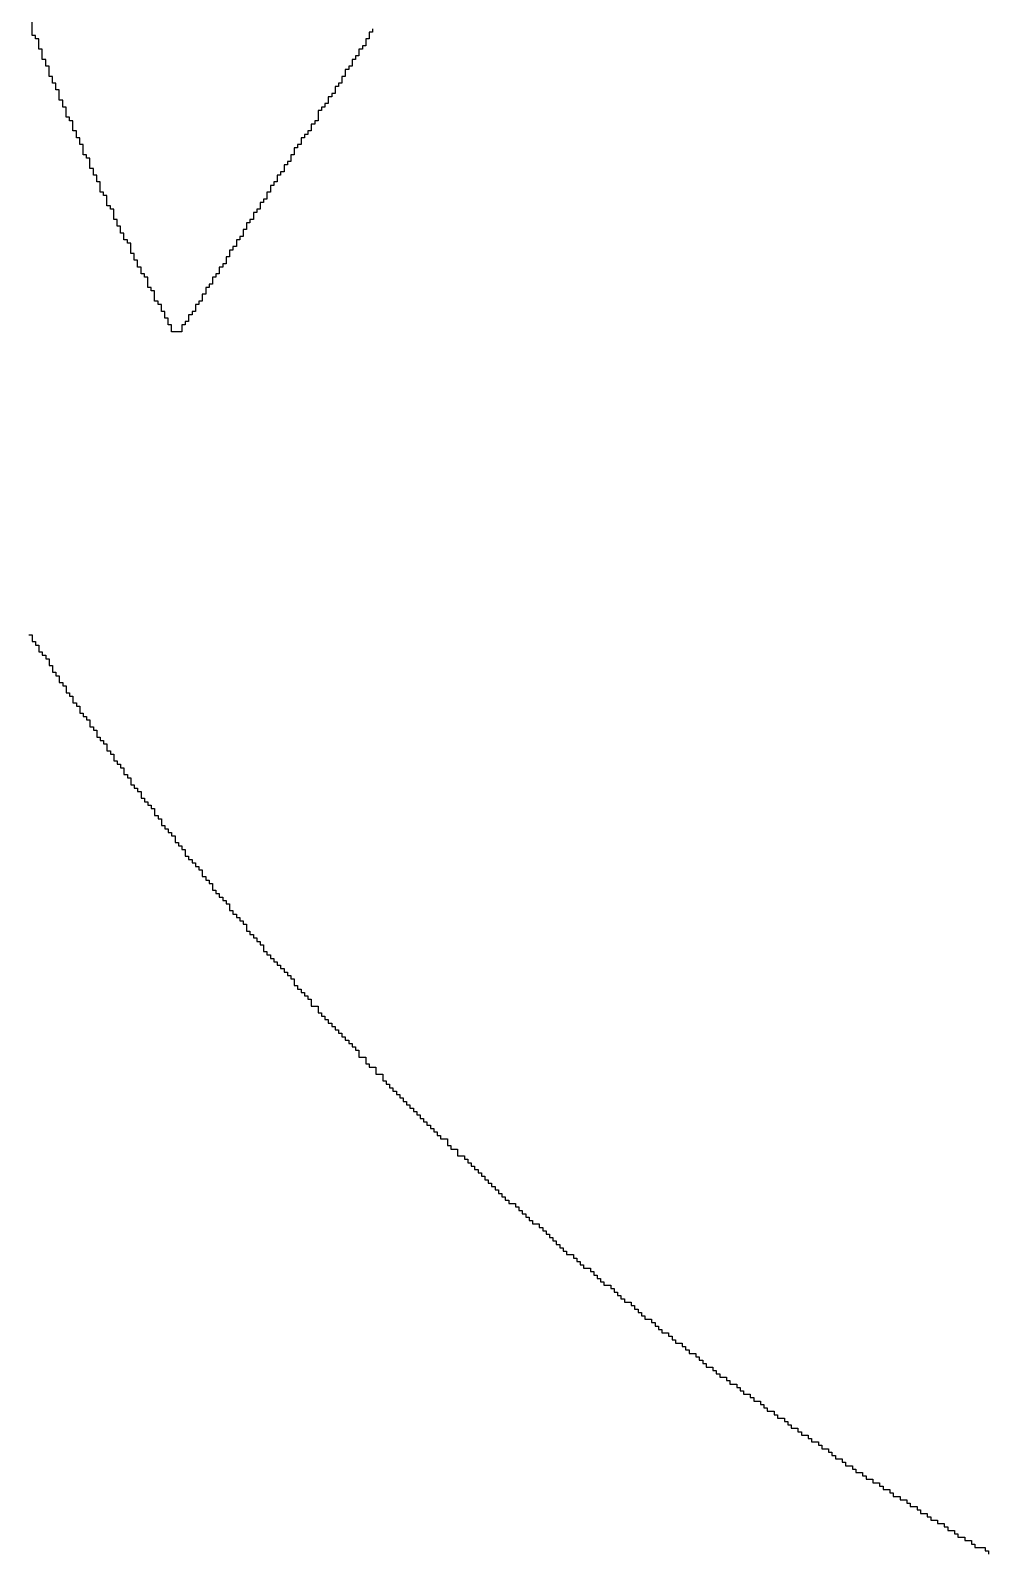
# Model space of a CAD drawing. Header units: millimetres. Extents: x -3.3 to 49.3, y -30.5 to 0.
# Drawn here: x 38.591 to 39.622, y -25.73 to -24.093 of the extents above; entities that cross this region are included whole.
import ezdxf

# ---------------------------------------------------------------- set-up
doc = ezdxf.new("R2010")
doc.units = ezdxf.units.MM
doc.layers.add('TopOverlay', color=2, linetype='Continuous')

msp = doc.modelspace()

# ---------------------------------------------------------------- linework, layer by layer
at = {"layer": 'TopOverlay'}
for p, q in [((38.593, -24.0985), (38.593, -24.0839)), ((38.5967, -24.0985), (38.593, -24.0985)), ((38.5967, -24.1022), (38.5967, -24.0985)), ((38.9593, -24.0949), (38.9557, -24.0949)), ((38.9557, -24.0949), (38.9557, -24.1022)), ((38.9593, -24.0912), (38.9593, -24.0949)), ((38.6004, -24.1022), (38.5967, -24.1022)), ((38.6004, -24.1132), (38.6004, -24.1022)), ((38.604, -24.1132), (38.6004, -24.1132)), ((38.604, -24.1242), (38.604, -24.1132)), ((38.9484, -24.1132), (38.9447, -24.1132)), ((38.9447, -24.1132), (38.9447, -24.1205)), ((38.952, -24.1095), (38.9484, -24.1095)), ((38.9484, -24.1095), (38.9484, -24.1132)), ((38.9557, -24.1022), (38.952, -24.1022)), ((38.952, -24.1022), (38.952, -24.1095)), ((38.6077, -24.1242), (38.604, -24.1242)), ((38.6077, -24.1315), (38.6077, -24.1242)), ((38.6114, -24.1315), (38.6077, -24.1315)), ((38.6114, -24.1425), (38.6114, -24.1315)), ((38.9374, -24.1315), (38.9337, -24.1315)), ((38.9337, -24.1315), (38.9337, -24.1352)), ((38.941, -24.1242), (38.9374, -24.1242)), ((38.9374, -24.1242), (38.9374, -24.1315)), ((38.9447, -24.1205), (38.941, -24.1205)), ((38.941, -24.1205), (38.941, -24.1242)), ((38.615, -24.1425), (38.6114, -24.1425)), ((38.615, -24.1498), (38.615, -24.1425)), ((38.6187, -24.1498), (38.615, -24.1498)), ((38.6187, -24.1571), (38.6187, -24.1498)), ((38.9264, -24.1498), (38.9227, -24.1498)), ((38.9227, -24.1498), (38.9227, -24.1535)), ((38.93, -24.1425), (38.9264, -24.1425)), ((38.9264, -24.1425), (38.9264, -24.1498)), ((38.9337, -24.1352), (38.93, -24.1352)), ((38.93, -24.1352), (38.93, -24.1425)), ((38.6223, -24.1571), (38.6187, -24.1571)), ((38.6223, -24.1681), (38.6223, -24.1571)), ((38.9154, -24.1645), (38.9117, -24.1645)), ((38.9117, -24.1645), (38.9117, -24.1718)), ((38.919, -24.1608), (38.9154, -24.1608)), ((38.9154, -24.1608), (38.9154, -24.1645)), ((38.9227, -24.1535), (38.919, -24.1535)), ((38.919, -24.1535), (38.919, -24.1608)), ((38.626, -24.1681), (38.6223, -24.1681)), ((38.626, -24.1755), (38.626, -24.1681)), ((38.6297, -24.1755), (38.626, -24.1755)), ((38.6297, -24.1864), (38.6297, -24.1755)), ((38.9044, -24.1791), (38.9007, -24.1791)), ((38.9007, -24.1791), (38.9007, -24.1901)), ((38.9081, -24.1755), (38.9044, -24.1755)), ((38.9044, -24.1755), (38.9044, -24.1791)), ((38.9117, -24.1718), (38.9081, -24.1718)), ((38.9081, -24.1718), (38.9081, -24.1755)), ((38.6333, -24.1864), (38.6297, -24.1864)), ((38.6333, -24.1901), (38.6333, -24.1864)), ((38.637, -24.1901), (38.6333, -24.1901)), ((38.637, -24.2011), (38.637, -24.1901)), ((38.8971, -24.1938), (38.8934, -24.1938)), ((38.8934, -24.1938), (38.8934, -24.2011)), ((38.9007, -24.1901), (38.8971, -24.1901)), ((38.8971, -24.1901), (38.8971, -24.1938)), ((38.6407, -24.2011), (38.637, -24.2011)), ((38.6407, -24.2084), (38.6407, -24.2011)), ((38.6443, -24.2084), (38.6407, -24.2084)), ((38.6443, -24.2158), (38.6443, -24.2084)), ((38.648, -24.2158), (38.6443, -24.2158)), ((38.648, -24.2267), (38.648, -24.2158)), ((38.8824, -24.2158), (38.8788, -24.2158)), ((38.8788, -24.2158), (38.8788, -24.2194)), ((38.8861, -24.2084), (38.8824, -24.2084)), ((38.8824, -24.2084), (38.8824, -24.2158)), ((38.8897, -24.2048), (38.8861, -24.2048)), ((38.8861, -24.2048), (38.8861, -24.2084)), ((38.8934, -24.2011), (38.8897, -24.2011)), ((38.8897, -24.2011), (38.8897, -24.2048)), ((38.6516, -24.2267), (38.648, -24.2267)), ((38.6516, -24.2304), (38.6516, -24.2267)), ((38.6553, -24.2304), (38.6516, -24.2304)), ((38.6553, -24.2414), (38.6553, -24.2304)), ((38.8751, -24.2267), (38.8714, -24.2267)), ((38.8714, -24.2267), (38.8714, -24.2341)), ((38.8788, -24.2194), (38.8751, -24.2194)), ((38.8751, -24.2194), (38.8751, -24.2267)), ((38.659, -24.2414), (38.6553, -24.2414)), ((38.659, -24.2487), (38.659, -24.2414)), ((38.6626, -24.2487), (38.659, -24.2487)), ((38.6626, -24.256), (38.6626, -24.2487)), ((38.8604, -24.2487), (38.8568, -24.2487)), ((38.8568, -24.2487), (38.8568, -24.256)), ((38.8641, -24.2451), (38.8604, -24.2451)), ((38.8604, -24.2451), (38.8604, -24.2487)), ((38.8678, -24.2377), (38.8641, -24.2377)), ((38.8641, -24.2377), (38.8641, -24.2451)), ((38.8714, -24.2341), (38.8678, -24.2341)), ((38.8678, -24.2341), (38.8678, -24.2377)), ((38.6663, -24.256), (38.6626, -24.256)), ((38.6663, -24.267), (38.6663, -24.256)), ((38.8531, -24.2597), (38.8494, -24.2597)), ((38.8494, -24.2597), (38.8494, -24.267)), ((38.8568, -24.256), (38.8531, -24.256)), ((38.8531, -24.256), (38.8531, -24.2597)), ((38.67, -24.267), (38.6663, -24.267)), ((38.67, -24.2707), (38.67, -24.267)), ((38.6736, -24.2707), (38.67, -24.2707)), ((38.6736, -24.2817), (38.6736, -24.2707)), ((38.6773, -24.2817), (38.6736, -24.2817)), ((38.6773, -24.2853), (38.6773, -24.2817)), ((38.8421, -24.278), (38.8385, -24.278)), ((38.8385, -24.278), (38.8385, -24.2853)), ((38.8458, -24.2744), (38.8421, -24.2744)), ((38.8421, -24.2744), (38.8421, -24.278)), ((38.8494, -24.267), (38.8458, -24.267)), ((38.8458, -24.267), (38.8458, -24.2744)), ((38.681, -24.2853), (38.6773, -24.2853)), ((38.681, -24.2963), (38.681, -24.2853)), ((38.6846, -24.2963), (38.681, -24.2963)), ((38.6846, -24.3037), (38.6846, -24.2963)), ((38.8311, -24.2963), (38.8275, -24.2963)), ((38.8275, -24.2963), (38.8275, -24.3)), ((38.8348, -24.289), (38.8311, -24.289)), ((38.8311, -24.289), (38.8311, -24.2963)), ((38.8385, -24.2853), (38.8348, -24.2853)), ((38.8348, -24.2853), (38.8348, -24.289)), ((38.6883, -24.3037), (38.6846, -24.3037)), ((38.6883, -24.311), (38.6883, -24.3037)), ((38.6919, -24.311), (38.6883, -24.311)), ((38.6919, -24.3183), (38.6919, -24.311)), ((38.8201, -24.3147), (38.8165, -24.3147)), ((38.8165, -24.3147), (38.8165, -24.3183)), ((38.8238, -24.3073), (38.8201, -24.3073)), ((38.8201, -24.3073), (38.8201, -24.3147)), ((38.8275, -24.3), (38.8238, -24.3)), ((38.8238, -24.3), (38.8238, -24.3073)), ((38.6956, -24.3183), (38.6919, -24.3183)), ((38.6956, -24.322), (38.6956, -24.3183)), ((38.6993, -24.322), (38.6956, -24.322)), ((38.6993, -24.333), (38.6993, -24.322)), ((38.8092, -24.3293), (38.8055, -24.3293)), ((38.8055, -24.3293), (38.8055, -24.3366)), ((38.8128, -24.3256), (38.8092, -24.3256)), ((38.8092, -24.3256), (38.8092, -24.3293)), ((38.8165, -24.3183), (38.8128, -24.3183)), ((38.8128, -24.3183), (38.8128, -24.3256)), ((38.7029, -24.333), (38.6993, -24.333)), ((38.7029, -24.3403), (38.7029, -24.333)), ((38.7066, -24.3403), (38.7029, -24.3403)), ((38.7066, -24.3476), (38.7066, -24.3403)), ((38.8018, -24.344), (38.7982, -24.344)), ((38.7982, -24.344), (38.7982, -24.3476)), ((38.8055, -24.3366), (38.8018, -24.3366)), ((38.8018, -24.3366), (38.8018, -24.344)), ((38.7103, -24.3476), (38.7066, -24.3476)), ((38.7103, -24.3549), (38.7103, -24.3476)), ((38.7139, -24.3549), (38.7103, -24.3549)), ((38.7139, -24.3586), (38.7139, -24.3549)), ((38.7176, -24.3586), (38.7139, -24.3586)), ((38.7176, -24.3696), (38.7176, -24.3586)), ((38.7908, -24.3586), (38.7872, -24.3586)), ((38.7872, -24.3586), (38.7872, -24.3659)), ((38.7945, -24.3549), (38.7908, -24.3549)), ((38.7908, -24.3549), (38.7908, -24.3586)), ((38.7982, -24.3476), (38.7945, -24.3476)), ((38.7945, -24.3476), (38.7945, -24.3549)), ((38.7212, -24.3696), (38.7176, -24.3696)), ((38.7212, -24.3733), (38.7212, -24.3696)), ((38.7249, -24.3733), (38.7212, -24.3733)), ((38.7249, -24.3842), (38.7249, -24.3733)), ((38.7799, -24.3769), (38.7762, -24.3769)), ((38.7762, -24.3769), (38.7762, -24.3842)), ((38.7835, -24.3696), (38.7799, -24.3696)), ((38.7799, -24.3696), (38.7799, -24.3769)), ((38.7872, -24.3659), (38.7835, -24.3659)), ((38.7835, -24.3659), (38.7835, -24.3696)), ((38.7286, -24.3842), (38.7249, -24.3842)), ((38.7286, -24.3879), (38.7286, -24.3842)), ((38.7322, -24.3879), (38.7286, -24.3879)), ((38.7322, -24.3952), (38.7322, -24.3879)), ((38.7359, -24.3952), (38.7322, -24.3952)), ((38.7359, -24.4026), (38.7359, -24.3952)), ((38.7689, -24.3952), (38.7652, -24.3952)), ((38.7652, -24.3952), (38.7652, -24.3989)), ((38.7725, -24.3879), (38.7689, -24.3879)), ((38.7689, -24.3879), (38.7689, -24.3952)), ((38.7762, -24.3842), (38.7725, -24.3842)), ((38.7725, -24.3842), (38.7725, -24.3879)), ((38.7396, -24.4026), (38.7359, -24.4026)), ((38.7396, -24.4099), (38.7396, -24.4026)), ((38.7432, -24.4099), (38.7396, -24.4099)), ((38.7432, -24.4172), (38.7432, -24.4099)), ((38.7579, -24.4099), (38.7542, -24.4099)), ((38.7542, -24.4099), (38.7542, -24.4172)), ((38.7615, -24.4062), (38.7579, -24.4062)), ((38.7579, -24.4062), (38.7579, -24.4099)), ((38.7652, -24.3989), (38.7615, -24.3989)), ((38.7615, -24.3989), (38.7615, -24.4062)), ((38.7542, -24.4172), (38.7432, -24.4172)), ((38.5894, -24.7432), (38.593, -24.7432)), ((38.593, -24.7432), (38.593, -24.7505)), ((38.593, -24.7505), (38.5967, -24.7505)), ((38.5967, -24.7505), (38.5967, -24.7542)), ((38.5967, -24.7542), (38.6004, -24.7542)), ((38.6004, -24.7542), (38.6004, -24.7615)), ((38.6004, -24.7615), (38.604, -24.7615)), ((38.604, -24.7615), (38.604, -24.7652)), ((38.604, -24.7652), (38.6077, -24.7652)), ((38.6077, -24.7652), (38.6077, -24.7689)), ((38.6077, -24.7689), (38.6114, -24.7689)), ((38.6114, -24.7689), (38.6114, -24.7762)), ((38.6114, -24.7762), (38.615, -24.7762)), ((38.615, -24.7762), (38.615, -24.7835)), ((38.615, -24.7835), (38.6187, -24.7835)), ((38.6187, -24.7835), (38.6187, -24.7872)), ((38.6187, -24.7872), (38.6223, -24.7872)), ((38.6223, -24.7872), (38.6223, -24.7945)), ((38.6223, -24.7945), (38.626, -24.7945)), ((38.626, -24.7945), (38.626, -24.7982)), ((38.626, -24.7982), (38.6297, -24.7982)), ((38.6297, -24.7982), (38.6297, -24.8055)), ((38.6297, -24.8055), (38.6333, -24.8055)), ((38.6333, -24.8055), (38.6333, -24.8092)), ((38.6333, -24.8092), (38.637, -24.8092)), ((38.637, -24.8092), (38.637, -24.8165)), ((38.637, -24.8165), (38.6407, -24.8165)), ((38.6407, -24.8165), (38.6407, -24.8201)), ((38.6407, -24.8201), (38.6443, -24.8201)), ((38.6443, -24.8201), (38.6443, -24.8275)), ((38.6443, -24.8275), (38.648, -24.8275)), ((38.648, -24.8275), (38.648, -24.8311)), ((38.648, -24.8311), (38.6516, -24.8311)), ((38.6516, -24.8311), (38.6516, -24.8348)), ((38.6516, -24.8348), (38.6553, -24.8348)), ((38.6553, -24.8348), (38.6553, -24.8421)), ((38.6553, -24.8421), (38.659, -24.8421)), ((38.659, -24.8421), (38.659, -24.8458)), ((38.659, -24.8458), (38.6626, -24.8458)), ((38.6626, -24.8458), (38.6626, -24.8531)), ((38.6626, -24.8531), (38.6663, -24.8531)), ((38.6663, -24.8531), (38.6663, -24.8568)), ((38.6663, -24.8568), (38.67, -24.8568)), ((38.67, -24.8568), (38.67, -24.8604)), ((38.67, -24.8604), (38.6736, -24.8604)), ((38.6736, -24.8604), (38.6736, -24.8678)), ((38.6736, -24.8678), (38.6773, -24.8678)), ((38.6773, -24.8678), (38.6773, -24.8714)), ((38.6773, -24.8714), (38.681, -24.8714)), ((38.681, -24.8714), (38.681, -24.8788)), ((38.681, -24.8788), (38.6846, -24.8788)), ((38.6846, -24.8788), (38.6846, -24.8824)), ((38.6846, -24.8824), (38.6883, -24.8824)), ((38.6883, -24.8824), (38.6883, -24.8861)), ((38.6883, -24.8861), (38.6919, -24.8861)), ((38.6919, -24.8861), (38.6919, -24.8934)), ((38.6919, -24.8934), (38.6956, -24.8934)), ((38.6956, -24.8934), (38.6956, -24.8971)), ((38.6956, -24.8971), (38.6993, -24.8971)), ((38.6993, -24.8971), (38.6993, -24.9044)), ((38.6993, -24.9044), (38.7029, -24.9044)), ((38.7029, -24.9044), (38.7029, -24.9081)), ((38.7029, -24.9081), (38.7066, -24.9081)), ((38.7066, -24.9081), (38.7066, -24.9117)), ((38.7066, -24.9117), (38.7103, -24.9117)), ((38.7103, -24.9117), (38.7103, -24.919)), ((38.7103, -24.919), (38.7139, -24.919)), ((38.7139, -24.919), (38.7139, -24.9227)), ((38.7139, -24.9227), (38.7176, -24.9227)), ((38.7176, -24.9227), (38.7176, -24.9264)), ((38.7176, -24.9264), (38.7212, -24.9264)), ((38.7212, -24.9264), (38.7212, -24.93)), ((38.7212, -24.93), (38.7249, -24.93)), ((38.7249, -24.93), (38.7249, -24.9374)), ((38.7249, -24.9374), (38.7286, -24.9374)), ((38.7286, -24.9374), (38.7286, -24.941)), ((38.7286, -24.941), (38.7322, -24.941)), ((38.7322, -24.941), (38.7322, -24.9484)), ((38.7322, -24.9484), (38.7359, -24.9484)), ((38.7359, -24.9484), (38.7359, -24.952)), ((38.7359, -24.952), (38.7396, -24.952)), ((38.7396, -24.952), (38.7396, -24.9557)), ((38.7396, -24.9557), (38.7432, -24.9557)), ((38.7432, -24.9557), (38.7432, -24.9593)), ((38.7432, -24.9593), (38.7469, -24.9593)), ((38.7469, -24.9593), (38.7469, -24.9667)), ((38.7469, -24.9667), (38.7505, -24.9667)), ((38.7505, -24.9667), (38.7505, -24.9703)), ((38.7505, -24.9703), (38.7542, -24.9703)), ((38.7542, -24.9703), (38.7542, -24.974)), ((38.7542, -24.974), (38.7579, -24.974)), ((38.7579, -24.974), (38.7579, -24.9813)), ((38.7579, -24.9813), (38.7615, -24.9813)), ((38.7615, -24.9813), (38.7615, -24.985)), ((38.7615, -24.985), (38.7652, -24.985)), ((38.7652, -24.985), (38.7652, -24.9886)), ((38.7652, -24.9886), (38.7689, -24.9886)), ((38.7689, -24.9886), (38.7689, -24.9923)), ((38.7689, -24.9923), (38.7725, -24.9923)), ((38.7725, -24.9923), (38.7725, -24.996)), ((38.7725, -24.996), (38.7762, -24.996)), ((38.7762, -24.996), (38.7762, -25.0033)), ((38.7762, -25.0033), (38.7799, -25.0033)), ((38.7799, -25.0033), (38.7799, -25.007)), ((38.7799, -25.007), (38.7835, -25.007)), ((38.7835, -25.007), (38.7835, -25.0106)), ((38.7835, -25.0106), (38.7872, -25.0106)), ((38.7872, -25.0106), (38.7872, -25.0179)), ((38.7872, -25.0179), (38.7908, -25.0179)), ((38.7908, -25.0179), (38.7908, -25.0216)), ((38.7908, -25.0216), (38.7945, -25.0216)), ((38.7945, -25.0216), (38.7945, -25.0253)), ((38.7945, -25.0253), (38.7982, -25.0253)), ((38.7982, -25.0253), (38.7982, -25.0289)), ((38.7982, -25.0289), (38.8018, -25.0289)), ((38.8018, -25.0289), (38.8018, -25.0326)), ((38.8018, -25.0326), (38.8055, -25.0326)), ((38.8055, -25.0326), (38.8055, -25.0399)), ((38.8055, -25.0399), (38.8092, -25.0399)), ((38.8092, -25.0399), (38.8092, -25.0436)), ((38.8092, -25.0436), (38.8128, -25.0436)), ((38.8128, -25.0436), (38.8128, -25.0473)), ((38.8128, -25.0473), (38.8165, -25.0473)), ((38.8165, -25.0473), (38.8165, -25.0509)), ((38.8165, -25.0509), (38.8201, -25.0509)), ((38.8201, -25.0509), (38.8201, -25.0546)), ((38.8201, -25.0546), (38.8238, -25.0546)), ((38.8238, -25.0546), (38.8238, -25.0619)), ((38.8238, -25.0619), (38.8275, -25.0619)), ((38.8275, -25.0619), (38.8275, -25.0656)), ((38.8275, -25.0656), (38.8311, -25.0656)), ((38.8311, -25.0656), (38.8311, -25.0692)), ((38.8311, -25.0692), (38.8348, -25.0692)), ((38.8348, -25.0692), (38.8348, -25.0729)), ((38.8348, -25.0729), (38.8385, -25.0729)), ((38.8385, -25.0729), (38.8385, -25.0766)), ((38.8385, -25.0766), (38.8421, -25.0766)), ((38.8421, -25.0766), (38.8421, -25.0839)), ((38.8421, -25.0839), (38.8458, -25.0839)), ((38.8458, -25.0839), (38.8458, -25.0875)), ((38.8458, -25.0875), (38.8494, -25.0875)), ((38.8494, -25.0875), (38.8494, -25.0912)), ((38.8494, -25.0912), (38.8531, -25.0912)), ((38.8531, -25.0912), (38.8531, -25.0949)), ((38.8531, -25.0949), (38.8568, -25.0949)), ((38.8568, -25.0949), (38.8568, -25.0985)), ((38.8568, -25.0985), (38.8604, -25.0985)), ((38.8604, -25.0985), (38.8604, -25.1022)), ((38.8604, -25.1022), (38.8641, -25.1022)), ((38.8641, -25.1022), (38.8641, -25.1059)), ((38.8641, -25.1059), (38.8678, -25.1059)), ((38.8678, -25.1059), (38.8678, -25.1095)), ((38.8678, -25.1095), (38.8714, -25.1095)), ((38.8714, -25.1095), (38.8714, -25.1132)), ((38.8714, -25.1132), (38.8751, -25.1132)), ((38.8751, -25.1132), (38.8751, -25.1205)), ((38.8751, -25.1205), (38.8788, -25.1205)), ((38.8788, -25.1205), (38.8788, -25.1242)), ((38.8788, -25.1242), (38.8824, -25.1242)), ((38.8824, -25.1242), (38.8824, -25.1278)), ((38.8824, -25.1278), (38.8861, -25.1278)), ((38.8861, -25.1278), (38.8861, -25.1315)), ((38.8861, -25.1315), (38.8897, -25.1315)), ((38.8897, -25.1315), (38.8897, -25.1352)), ((38.8897, -25.1352), (38.8934, -25.1352)), ((38.8934, -25.1352), (38.8934, -25.1425)), ((38.8934, -25.1425), (38.9007, -25.1425)), ((38.9007, -25.1425), (38.9007, -25.1498)), ((38.9007, -25.1498), (38.9044, -25.1498)), ((38.9044, -25.1498), (38.9044, -25.1535)), ((38.9044, -25.1535), (38.9081, -25.1535)), ((38.9081, -25.1535), (38.9081, -25.1571)), ((38.9081, -25.1571), (38.9117, -25.1571)), ((38.9117, -25.1571), (38.9117, -25.1608)), ((38.9117, -25.1608), (38.9154, -25.1608)), ((38.9154, -25.1608), (38.9154, -25.1645)), ((38.9154, -25.1645), (38.919, -25.1645)), ((38.919, -25.1645), (38.919, -25.1681)), ((38.919, -25.1681), (38.9227, -25.1681)), ((38.9227, -25.1681), (38.9227, -25.1718)), ((38.9227, -25.1718), (38.9264, -25.1718)), ((38.9264, -25.1718), (38.9264, -25.1755)), ((38.9264, -25.1755), (38.93, -25.1755)), ((38.93, -25.1755), (38.93, -25.1791)), ((38.93, -25.1791), (38.9337, -25.1791)), ((38.9337, -25.1791), (38.9337, -25.1828)), ((38.9337, -25.1828), (38.9374, -25.1828)), ((38.9374, -25.1828), (38.9374, -25.1864)), ((38.9374, -25.1864), (38.941, -25.1864)), ((38.941, -25.1864), (38.941, -25.1901)), ((38.941, -25.1901), (38.9447, -25.1901)), ((38.9447, -25.1901), (38.9447, -25.1974)), ((38.9447, -25.1974), (38.952, -25.1974)), ((38.952, -25.1974), (38.952, -25.2048)), ((38.952, -25.2048), (38.9557, -25.2048)), ((38.9557, -25.2048), (38.9557, -25.2084)), ((38.9557, -25.2084), (38.963, -25.2084)), ((38.963, -25.2084), (38.963, -25.2158)), ((38.963, -25.2158), (38.9703, -25.2158)), ((38.9703, -25.2158), (38.9703, -25.2231)), ((38.9703, -25.2231), (38.974, -25.2231)), ((38.974, -25.2231), (38.974, -25.2267)), ((38.974, -25.2267), (38.9777, -25.2267)), ((38.9777, -25.2267), (38.9777, -25.2304)), ((38.9777, -25.2304), (38.9813, -25.2304)), ((38.9813, -25.2304), (38.9813, -25.2341)), ((38.9813, -25.2341), (38.985, -25.2341)), ((38.985, -25.2341), (38.985, -25.2377)), ((38.985, -25.2377), (38.9886, -25.2377)), ((38.9886, -25.2377), (38.9886, -25.2414)), ((38.9886, -25.2414), (38.9923, -25.2414)), ((38.9923, -25.2414), (38.9923, -25.2451)), ((38.9923, -25.2451), (38.996, -25.2451)), ((38.996, -25.2451), (38.996, -25.2487)), ((38.996, -25.2487), (38.9996, -25.2487)), ((38.9996, -25.2487), (38.9996, -25.2524)), ((38.9996, -25.2524), (39.0033, -25.2524)), ((39.0033, -25.2524), (39.0033, -25.256)), ((39.0033, -25.256), (39.007, -25.256)), ((39.007, -25.256), (39.007, -25.2597)), ((39.007, -25.2597), (39.0106, -25.2597)), ((39.0106, -25.2597), (39.0106, -25.2634)), ((39.0106, -25.2634), (39.0143, -25.2634)), ((39.0143, -25.2634), (39.0143, -25.267)), ((39.0143, -25.267), (39.0179, -25.267)), ((39.0179, -25.267), (39.0179, -25.2707)), ((39.0179, -25.2707), (39.0216, -25.2707)), ((39.0216, -25.2707), (39.0216, -25.2744)), ((39.0216, -25.2744), (39.0253, -25.2744)), ((39.0253, -25.2744), (39.0253, -25.278)), ((39.0253, -25.278), (39.0289, -25.278)), ((39.0289, -25.278), (39.0289, -25.2817)), ((39.0289, -25.2817), (39.0326, -25.2817)), ((39.0326, -25.2817), (39.0326, -25.2853)), ((39.0326, -25.2853), (39.0399, -25.2853)), ((39.0399, -25.2853), (39.0399, -25.2927)), ((39.0399, -25.2927), (39.0436, -25.2927)), ((39.0436, -25.2927), (39.0436, -25.2963)), ((39.0436, -25.2963), (39.0509, -25.2963)), ((39.0509, -25.2963), (39.0509, -25.3037)), ((39.0509, -25.3037), (39.0582, -25.3037)), ((39.0582, -25.3037), (39.0582, -25.3073)), ((39.0582, -25.3073), (39.0619, -25.3073)), ((39.0619, -25.3073), (39.0619, -25.311)), ((39.0619, -25.311), (39.0656, -25.311)), ((39.0656, -25.311), (39.0656, -25.3147)), ((39.0656, -25.3147), (39.0692, -25.3147)), ((39.0692, -25.3147), (39.0692, -25.3183)), ((39.0692, -25.3183), (39.0729, -25.3183)), ((39.0729, -25.3183), (39.0729, -25.322)), ((39.0729, -25.322), (39.0766, -25.322)), ((39.0766, -25.322), (39.0766, -25.3256)), ((39.0766, -25.3256), (39.0802, -25.3256)), ((39.0802, -25.3256), (39.0802, -25.3293)), ((39.0802, -25.3293), (39.0839, -25.3293)), ((39.0839, -25.3293), (39.0839, -25.333)), ((39.0839, -25.333), (39.0875, -25.333)), ((39.0875, -25.333), (39.0875, -25.3366)), ((39.0875, -25.3366), (39.0912, -25.3366)), ((39.0912, -25.3366), (39.0912, -25.3403)), ((39.0912, -25.3403), (39.0949, -25.3403)), ((39.0949, -25.3403), (39.0949, -25.344)), ((39.0949, -25.344), (39.0985, -25.344)), ((39.0985, -25.344), (39.0985, -25.3476)), ((39.0985, -25.3476), (39.1022, -25.3476)), ((39.1022, -25.3476), (39.1022, -25.3513)), ((39.1022, -25.3513), (39.1059, -25.3513)), ((39.1059, -25.3513), (39.1059, -25.3549)), ((39.1059, -25.3549), (39.1132, -25.3549)), ((39.1132, -25.3549), (39.1132, -25.3586)), ((39.1132, -25.3586), (39.1169, -25.3586)), ((39.1169, -25.3586), (39.1169, -25.3623)), ((39.1169, -25.3623), (39.1205, -25.3623)), ((39.1205, -25.3623), (39.1205, -25.3659)), ((39.1205, -25.3659), (39.1242, -25.3659)), ((39.1242, -25.3659), (39.1242, -25.3696)), ((39.1242, -25.3696), (39.1278, -25.3696)), ((39.1278, -25.3696), (39.1278, -25.3733)), ((39.1278, -25.3733), (39.1315, -25.3733)), ((39.1315, -25.3733), (39.1315, -25.3769)), ((39.1315, -25.3769), (39.1388, -25.3769)), ((39.1388, -25.3769), (39.1388, -25.3806)), ((39.1388, -25.3806), (39.1425, -25.3806)), ((39.1425, -25.3806), (39.1425, -25.3842)), ((39.1425, -25.3842), (39.1462, -25.3842)), ((39.1462, -25.3842), (39.1462, -25.3879)), ((39.1462, -25.3879), (39.1498, -25.3879)), ((39.1498, -25.3879), (39.1498, -25.3916)), ((39.1498, -25.3916), (39.1535, -25.3916)), ((39.1535, -25.3916), (39.1535, -25.3952)), ((39.1535, -25.3952), (39.1571, -25.3952)), ((39.1571, -25.3952), (39.1571, -25.3989)), ((39.1571, -25.3989), (39.1608, -25.3989)), ((39.1608, -25.3989), (39.1608, -25.4026)), ((39.1608, -25.4026), (39.1645, -25.4026)), ((39.1645, -25.4026), (39.1645, -25.4062)), ((39.1645, -25.4062), (39.1681, -25.4062)), ((39.1681, -25.4062), (39.1681, -25.4099)), ((39.1681, -25.4099), (39.1755, -25.4099)), ((39.1755, -25.4099), (39.1755, -25.4136)), ((39.1755, -25.4136), (39.1791, -25.4136)), ((39.1791, -25.4136), (39.1791, -25.4172)), ((39.1791, -25.4172), (39.1828, -25.4172)), ((39.1828, -25.4172), (39.1828, -25.4209)), ((39.1828, -25.4209), (39.1864, -25.4209)), ((39.1864, -25.4209), (39.1864, -25.4245)), ((39.1864, -25.4245), (39.1938, -25.4245)), ((39.1938, -25.4245), (39.1938, -25.4282)), ((39.1938, -25.4282), (39.1974, -25.4282)), ((39.1974, -25.4282), (39.1974, -25.4319)), ((39.1974, -25.4319), (39.2011, -25.4319)), ((39.2011, -25.4319), (39.2011, -25.4355)), ((39.2011, -25.4355), (39.2048, -25.4355)), ((39.2048, -25.4355), (39.2048, -25.4392)), ((39.2048, -25.4392), (39.2084, -25.4392)), ((39.2084, -25.4392), (39.2084, -25.4429)), ((39.2084, -25.4429), (39.2158, -25.4429)), ((39.2158, -25.4429), (39.2158, -25.4465)), ((39.2158, -25.4465), (39.2194, -25.4465)), ((39.2194, -25.4465), (39.2194, -25.4502)), ((39.2194, -25.4502), (39.2231, -25.4502)), ((39.2231, -25.4502), (39.2231, -25.4538)), ((39.2231, -25.4538), (39.2267, -25.4538)), ((39.2267, -25.4538), (39.2267, -25.4575)), ((39.2267, -25.4575), (39.2304, -25.4575)), ((39.2304, -25.4575), (39.2304, -25.4612)), ((39.2304, -25.4612), (39.2377, -25.4612)), ((39.2377, -25.4612), (39.2377, -25.4648)), ((39.2377, -25.4648), (39.2414, -25.4648)), ((39.2414, -25.4648), (39.2414, -25.4685)), ((39.2414, -25.4685), (39.2451, -25.4685)), ((39.2451, -25.4685), (39.2451, -25.4722)), ((39.2451, -25.4722), (39.2487, -25.4722)), ((39.2487, -25.4722), (39.2487, -25.4758)), ((39.2487, -25.4758), (39.2524, -25.4758)), ((39.2524, -25.4758), (39.2524, -25.4795)), ((39.2524, -25.4795), (39.2597, -25.4795)), ((39.2597, -25.4795), (39.2597, -25.4831)), ((39.2597, -25.4831), (39.2634, -25.4831)), ((39.2634, -25.4831), (39.2634, -25.4868)), ((39.2634, -25.4868), (39.267, -25.4868)), ((39.267, -25.4868), (39.267, -25.4905)), ((39.267, -25.4905), (39.2707, -25.4905)), ((39.2707, -25.4905), (39.2707, -25.4941)), ((39.2707, -25.4941), (39.278, -25.4941)), ((39.278, -25.4941), (39.278, -25.4978)), ((39.278, -25.4978), (39.2817, -25.4978)), ((39.2817, -25.4978), (39.2817, -25.5015)), ((39.2817, -25.5015), (39.2853, -25.5015)), ((39.2853, -25.5015), (39.2853, -25.5051)), ((39.2853, -25.5051), (39.2927, -25.5051)), ((39.2927, -25.5051), (39.2927, -25.5088)), ((39.2927, -25.5088), (39.2963, -25.5088)), ((39.2963, -25.5088), (39.2963, -25.5125)), ((39.2963, -25.5125), (39.3, -25.5125)), ((39.3, -25.5125), (39.3, -25.5161)), ((39.3, -25.5161), (39.3073, -25.5161)), ((39.3073, -25.5161), (39.3073, -25.5198)), ((39.3073, -25.5198), (39.311, -25.5198)), ((39.311, -25.5198), (39.311, -25.5234)), ((39.311, -25.5234), (39.3147, -25.5234)), ((39.3147, -25.5234), (39.3147, -25.5271)), ((39.3147, -25.5271), (39.3183, -25.5271)), ((39.3183, -25.5271), (39.3183, -25.5308)), ((39.3183, -25.5308), (39.3256, -25.5308)), ((39.3256, -25.5308), (39.3256, -25.5344)), ((39.3256, -25.5344), (39.3293, -25.5344)), ((39.3293, -25.5344), (39.3293, -25.5381)), ((39.3293, -25.5381), (39.333, -25.5381)), ((39.333, -25.5381), (39.333, -25.5418)), ((39.333, -25.5418), (39.3403, -25.5418)), ((39.3403, -25.5418), (39.3403, -25.5454)), ((39.3403, -25.5454), (39.344, -25.5454)), ((39.344, -25.5454), (39.344, -25.5491)), ((39.344, -25.5491), (39.3513, -25.5491)), ((39.3513, -25.5491), (39.3513, -25.5527)), ((39.3513, -25.5527), (39.3549, -25.5527)), ((39.3549, -25.5527), (39.3549, -25.5564)), ((39.3549, -25.5564), (39.3586, -25.5564)), ((39.3586, -25.5564), (39.3586, -25.5601)), ((39.3586, -25.5601), (39.3659, -25.5601)), ((39.3659, -25.5601), (39.3659, -25.5637)), ((39.3659, -25.5637), (39.3696, -25.5637)), ((39.3696, -25.5637), (39.3696, -25.5674)), ((39.3696, -25.5674), (39.3769, -25.5674)), ((39.3769, -25.5674), (39.3769, -25.5711)), ((39.3769, -25.5711), (39.3806, -25.5711)), ((39.3806, -25.5711), (39.3806, -25.5747)), ((39.3806, -25.5747), (39.3842, -25.5747)), ((39.3842, -25.5747), (39.3842, -25.5784)), ((39.3842, -25.5784), (39.3916, -25.5784)), ((39.3916, -25.5784), (39.3916, -25.5821)), ((39.3916, -25.5821), (39.3952, -25.5821)), ((39.3952, -25.5821), (39.3952, -25.5857)), ((39.3952, -25.5857), (39.4026, -25.5857)), ((39.4026, -25.5857), (39.4026, -25.5894)), ((39.4026, -25.5894), (39.4062, -25.5894)), ((39.4062, -25.5894), (39.4062, -25.593)), ((39.4062, -25.593), (39.4099, -25.593)), ((39.4099, -25.593), (39.4099, -25.5967)), ((39.4099, -25.5967), (39.4172, -25.5967)), ((39.4172, -25.5967), (39.4172, -25.6004)), ((39.4172, -25.6004), (39.4209, -25.6004)), ((39.4209, -25.6004), (39.4209, -25.604)), ((39.4209, -25.604), (39.4282, -25.604)), ((39.4282, -25.604), (39.4282, -25.6077)), ((39.4282, -25.6077), (39.4319, -25.6077)), ((39.4319, -25.6077), (39.4319, -25.6114)), ((39.4319, -25.6114), (39.4392, -25.6114)), ((39.4392, -25.6114), (39.4392, -25.615)), ((39.4392, -25.615), (39.4429, -25.615)), ((39.4429, -25.615), (39.4429, -25.6187)), ((39.4429, -25.6187), (39.4502, -25.6187)), ((39.4502, -25.6187), (39.4502, -25.6223)), ((39.4502, -25.6223), (39.4538, -25.6223)), ((39.4538, -25.6223), (39.4538, -25.626)), ((39.4538, -25.626), (39.4575, -25.626)), ((39.4575, -25.626), (39.4575, -25.6297)), ((39.4575, -25.6297), (39.4648, -25.6297)), ((39.4648, -25.6297), (39.4648, -25.6333)), ((39.4648, -25.6333), (39.4685, -25.6333)), ((39.4685, -25.6333), (39.4685, -25.637)), ((39.4685, -25.637), (39.4758, -25.637)), ((39.4758, -25.637), (39.4758, -25.6407)), ((39.4758, -25.6407), (39.4795, -25.6407)), ((39.4795, -25.6407), (39.4795, -25.6443)), ((39.4795, -25.6443), (39.4868, -25.6443)), ((39.4868, -25.6443), (39.4868, -25.648)), ((39.4868, -25.648), (39.4905, -25.648)), ((39.4905, -25.648), (39.4905, -25.6516)), ((39.4905, -25.6516), (39.4978, -25.6516)), ((39.4978, -25.6516), (39.4978, -25.6553)), ((39.4978, -25.6553), (39.5051, -25.6553)), ((39.5051, -25.6553), (39.5051, -25.659)), ((39.5051, -25.659), (39.5088, -25.659)), ((39.5088, -25.659), (39.5088, -25.6626)), ((39.5088, -25.6626), (39.5161, -25.6626)), ((39.5161, -25.6626), (39.5161, -25.6663)), ((39.5161, -25.6663), (39.5198, -25.6663)), ((39.5198, -25.6663), (39.5198, -25.67)), ((39.5198, -25.67), (39.5271, -25.67)), ((39.5271, -25.67), (39.5271, -25.6736)), ((39.5271, -25.6736), (39.5344, -25.6736)), ((39.5344, -25.6736), (39.5344, -25.6773)), ((39.5344, -25.6773), (39.5381, -25.6773)), ((39.5381, -25.6773), (39.5381, -25.681)), ((39.5381, -25.681), (39.5454, -25.681)), ((39.5454, -25.681), (39.5454, -25.6846)), ((39.5454, -25.6846), (39.5491, -25.6846)), ((39.5491, -25.6846), (39.5491, -25.6883)), ((39.5491, -25.6883), (39.5564, -25.6883)), ((39.5564, -25.6883), (39.5564, -25.6919)), ((39.5564, -25.6919), (39.5601, -25.6919)), ((39.5601, -25.6919), (39.5601, -25.6956)), ((39.5601, -25.6956), (39.5674, -25.6956)), ((39.5674, -25.6956), (39.5674, -25.6993)), ((39.5674, -25.6993), (39.5747, -25.6993)), ((39.5747, -25.6993), (39.5747, -25.7029)), ((39.5747, -25.7029), (39.5784, -25.7029)), ((39.5784, -25.7029), (39.5784, -25.7066)), ((39.5784, -25.7066), (39.5857, -25.7066)), ((39.5857, -25.7066), (39.5857, -25.7103)), ((39.5857, -25.7103), (39.5894, -25.7103)), ((39.5894, -25.7103), (39.5894, -25.7139)), ((39.5894, -25.7139), (39.5967, -25.7139)), ((39.5967, -25.7139), (39.5967, -25.7176)), ((39.5967, -25.7176), (39.604, -25.7176)), ((39.604, -25.7176), (39.604, -25.7212)), ((39.604, -25.7212), (39.6077, -25.7212)), ((39.6077, -25.7212), (39.6077, -25.7249)), ((39.6077, -25.7249), (39.6187, -25.7249)), ((39.6187, -25.7249), (39.6187, -25.7286)), ((39.6187, -25.7286), (39.6223, -25.7286)), ((39.6223, -25.7286), (39.6223, -25.7322))]:
    msp.add_line(p, q, dxfattribs=at)

doc.saveas('drawing.dxf')
